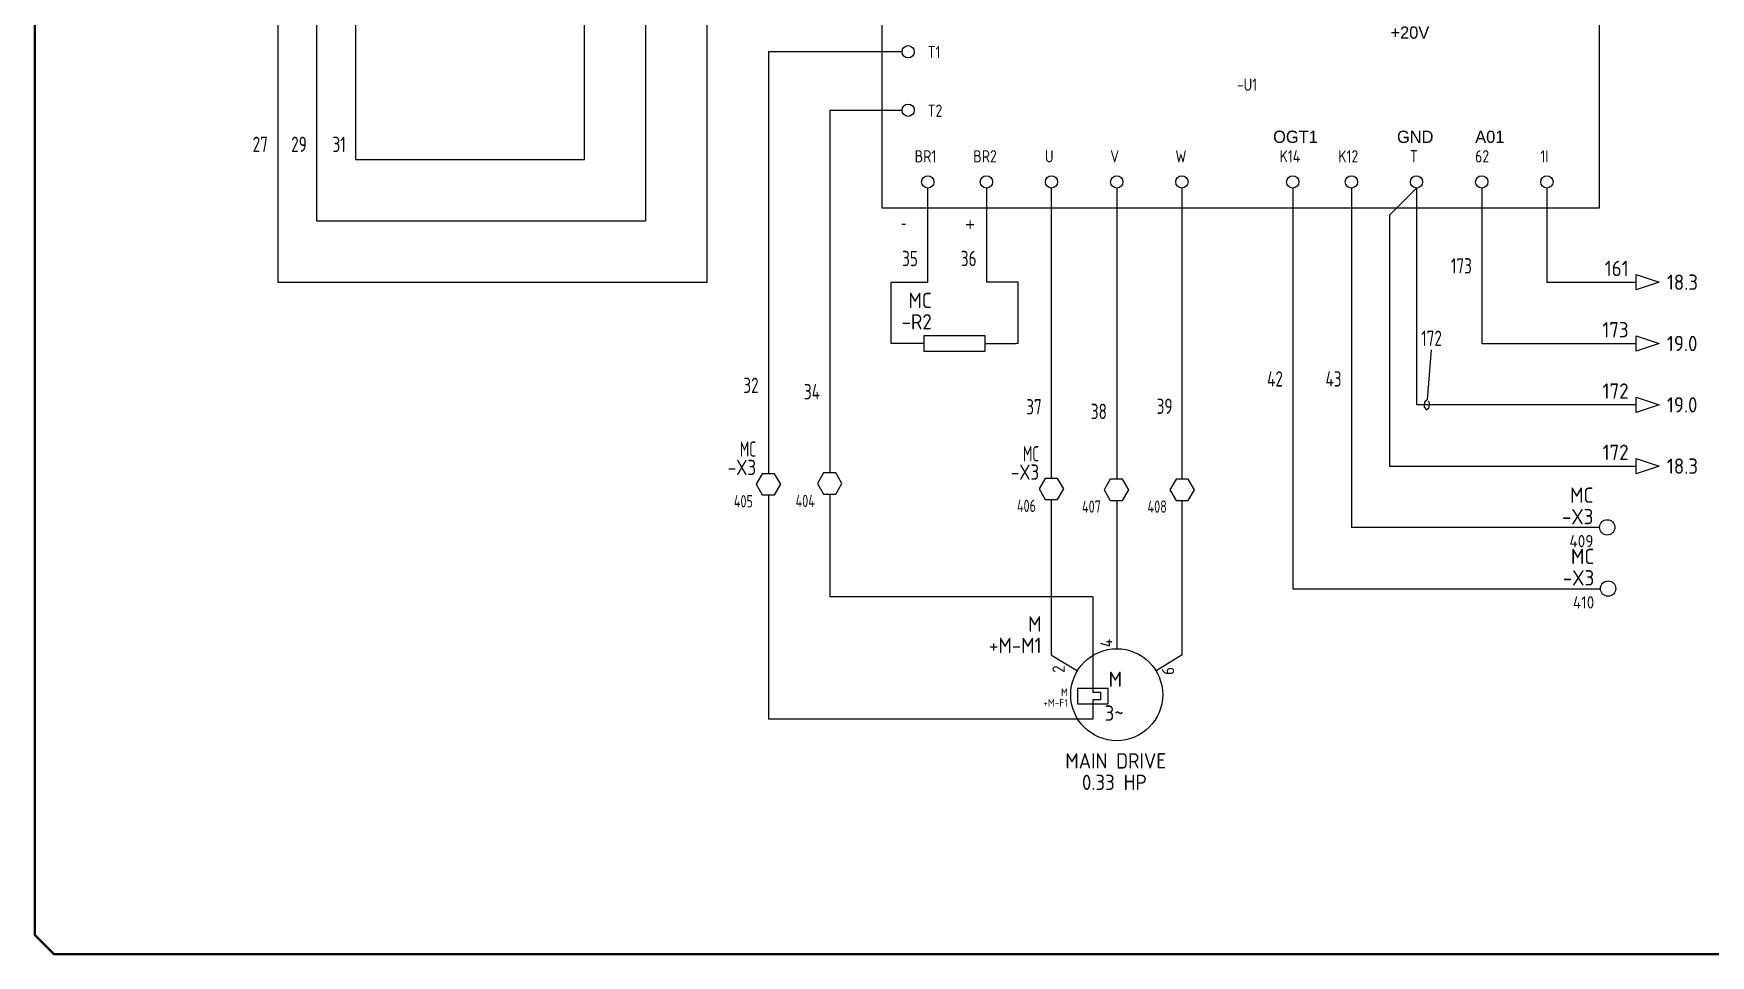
# Model space of a CAD drawing. Header units: millimetres. Extents: x 0 to 840, y 0 to 593.
# Drawn here: x 0 to 547, y 0 to 301 of the extents above; entities that cross this region are included whole.
import ezdxf
from ezdxf.enums import TextEntityAlignment as Align

# ---------------------------------------------------------------- set-up
doc = ezdxf.new("R2010")
doc.units = ezdxf.units.MM
doc.header["$LTSCALE"] = 10
doc.header["$MEASUREMENT"] = 0
for name, color, linetype in [('BLK_1.0mm^2', 7, 'Continuous'), ('DESC', 150, 'Continuous'), ('LOC', 8, 'Continuous'), ('MISC', 7, 'Continuous'), ('RED_1.0mm^2', 1, 'Continuous'), ('RED_2.5mm^2', 1, 'Continuous'), ('SYMS', 7, 'Continuous'), ('TAGS', 150, 'Continuous'), ('TERMS', 123, 'Continuous'), ('TITLE', 7, 'Continuous'), ('WHT_1.0mm^2', 7, 'Continuous'), ('WIRENO', 72, 'Continuous'), ('WIREREF', 52, 'Continuous'), ('XREF', 7, 'Continuous')]:
    doc.layers.add(name, color=color, linetype=linetype)
doc.styles.add('ITALIC', font='ITALIC')
doc.styles.add('SIMPLEX', font='simplex')
doc.styles.add('WD_IEC', font='isocp2.shx', dxfattribs={"width": 0.9, "height": 4})

# ---------------------------------------------------------------- blocks, each defined once
blk = doc.blocks.new('VDV1_19')
for p, q in [((8.94, 31.88), (5.94, 31.88)), ((6.44, 31.12), (8.44, 31.12)), ((6.94, 30.38), (7.94, 30.38))]:
    blk.add_line(p, q)
for centre in [(7.44, 36.12), (27.62, 36.12), (37.19, 36.12), (47.81, 36.12), (58.44, 36.12), (86.06, 36.12), (108.38, 36.12), (4.25, 25.5), (4.25, 15.94), (7.44, 4.25), (17, 4.25), (27.62, 4.25), (38.25, 4.25), (48.88, 4.25), (66.94, 4.25), (76.5, 4.25), (87.12, 4.25), (97.75, 4.25), (108.38, 4.25)]:
    blk.add_circle(centre, 1)
at = {"layer": 'SYMS'}
for p, q in [((0, 0), (0, 40.38)), ((0, 40.38), (116.88, 40.38)), ((116.88, 40.38), (116.88, 0)), ((7.44, 35.06), (7.44, 31.88)), ((116.88, 0), (0, 0))]:
    blk.add_line(p, q, dxfattribs=at)
at = {"style": 'WD_IEC', "flags": 1}
for tag, p, height in [('X4TERM04', (6.44, 36.12), 0.128), ('X2TERM04', (7.44, 37.12), 0.128), ('X2TERM01', (27.62, 37.12), 0.128), ('X2TERM02', (37.19, 37.12), 0.128), ('X2TERM03', (47.81, 37.12), 0.128), ('X2TERM05', (58.44, 37.12), 0.128), ('X2TERM06', (86.06, 37.12), 0.128), ('X2TERM07', (108.38, 37.12), 0.128), ('X1TERM07', (109.38, 36.12), 0.128), ('X4TERM08', (3.25, 25.5), 0.128), ('FAMILY', (50.54, 22.34), 0.01), ('CAT', (50.54, 22.34), 0.01), ('MFG', (50.54, 22.34), 0.01), ('ASSYCODE', (50.54, 22.34), 0.01), ('X4TERM09', (3.25, 15.94), 0.128), ('X4TERM10', (6.44, 4.25), 0.128), ('X8TERM10', (7.44, 3.25), 0.128), ('X8TERM11', (17, 3.25), 0.128), ('X8TERM12', (27.62, 3.25), 0.128), ('X8TERM13', (38.25, 3.25), 0.128), ('X8TERM14', (48.88, 3.25), 0.128), ('X8TERM15', (66.94, 3.25), 0.128), ('X8TERM16', (76.5, 3.25), 0.128), ('X8TERM17', (87.12, 3.25), 0.128), ('X8TERM18', (97.75, 3.25), 0.128), ('X8TERM19', (108.38, 3.25), 0.128), ('X1TERM19', (109.38, 4.25), 0.128)]:
    blk.add_attdef(tag, p, '', height=height, dxfattribs=at)
at = {"style": 'WD_IEC'}
for tag, p in [('TERM04', (8.67, 32.97)), ('TERM01', (26.56, 30.81)), ('TERM02', (36.12, 30.81)), ('TERM03', (46.75, 30.81)), ('TERM05', (57.38, 30.81)), ('TERM06', (85, 30.81)), ('TERM07', (107.31, 30.81)), ('TERM08', (7.44, 24.44)), ('DESC1', (121.12, 22.31)), ('DESC2', (121.12, 19.12)), ('TERM09', (7.44, 14.88)), ('INST', (121.12, 14.88)), ('LOC', (121.21, 12.08)), ('TERM10', (5.31, 7.44)), ('TERM11', (14.88, 7.44)), ('TERM12', (26.56, 7.44)), ('TERM13', (37.19, 7.44)), ('TERM14', (47.81, 7.44)), ('TERM15', (64.81, 7.44)), ('TERM16', (74.38, 7.44)), ('TERM17', (86.06, 7.44)), ('TERM18', (96.69, 7.44)), ('TERM19', (107.31, 7.44))]:
    blk.add_attdef(tag, p, '', height=2, dxfattribs=at)
blk.add_attdef('TAG1', text='', height=2, dxfattribs=at).set_placement((59.5, 19.12), align=Align.CENTER)
at = {"layer": 'SYMS'}
for s, p in [('+20V', (82.88, 27.62)), ('OGT1', (63.75, 10.62)), ('GND', (83.94, 10.62)), ('A01', (96.69, 10.62))]:
    blk.add_text(s, height=2, dxfattribs=at).set_placement(p)
blk = doc.blocks.new('HRE1')
for p, q in [((-5, 0), (-10, 0)), ((5, 0), (10, 0))]:
    blk.add_line(p, q)
blk.add_lwpolyline([(-5, -1.25), (5, -1.25), (5, 1.25), (-5, 1.25)], close=True)
at = {"style": 'WD_IEC'}
for tag, p in [('INST', (-7.5, 11.12)), ('LOC', (-7.5, 7.62)), ('TAG1', (-7.5, 4.12)), ('DESC1', (-7.5, -11.25)), ('DESC2', (-7.5, -14.75)), ('DESC3', (-7.5, -18.25))]:
    blk.add_attdef(tag, text='', height=2.5, dxfattribs=at).set_placement(p, align=Align.RIGHT)
for tag, p, height, flags in [('MFG', (7.42, 12.12), 1.5, 9), ('CAT', (7.42, 9.62), 1.5, 9), ('TERM01', (-10, 1), 2, 8), ('X4TERM01', (-10, 0), 0.32, 1), ('X1TERM02', (10, 0), 0.32, 1), ('ASSYCODE', (6, -2.75), 1, 1), ('FAMILY', (6, -4.25), 1, 1), ('CATDESC', (6, -5.75), 1, 1)]:
    blk.add_attdef(tag, p, '', height=height, dxfattribs=dict(at, flags=flags))
blk.add_attdef('RATING1', (7.42, 4.12), '', height=2.5, dxfattribs=at)
at = {"style": 'WD_IEC', "flags": 8}
blk.add_attdef('TERM02', text='', height=2, dxfattribs=at).set_placement((10, 1), align=Align.RIGHT)
at = {"lineweight": 15, "style": 'WD_IEC'}
blk.add_attdef('XREF', text='', height=2.5, dxfattribs=at).set_placement((-7.5, -7.5), align=Align.RIGHT)
blk = doc.blocks.new('VOL1')
for p, q in [((0, 7.5), (0, 1.25)), ((-5, 2.5), (-5, -2.5)), ((5, 2.5), (-5, 2.5)), ((0, 1.25), (2.5, 1.25)), ((2.5, 1.25), (2.5, -1.25)), ((5, -2.5), (5, 2.5)), ((-5, -2.5), (5, -2.5)), ((0, -1.25), (0, -7.5)), ((2.5, -1.25), (0, -1.25))]:
    blk.add_line(p, q)
at = {"style": 'WD_IEC'}
for tag, p in [('INST', (-6.5, 9)), ('LOC', (-6.5, 5.5)), ('RATING1', (-6.5, -2.5)), ('TAG1', (-6.5, 2)), ('XREF', (-6.5, -6.5)), ('DESC1', (-6.5, -10.35)), ('DESC3', (-6.5, -17.35)), ('DESC2', (-6.5, -13.85))]:
    blk.add_attdef(tag, text='', height=2.5, dxfattribs=at).set_placement(p, align=Align.RIGHT)
blk.add_attdef('TERM01', text='', height=2, rotation=90, dxfattribs=at).set_placement((-1, 7.5), align=Align.RIGHT)
at = {"style": 'WD_IEC', "flags": 1}
for tag, p, height in [('X2TERM01', (0, 7.5), 0.32), ('MFG', (2.75, 6.5), 1.5), ('CAT', (2.75, 4), 1.5), ('X4LINK', (-5, 0), 0.32), ('X1LINK', (5, 0), 0.32), ('ASSYCODE', (1, -4), 1), ('FAMILY', (1, -5.5), 1), ('X8TERM02', (0, -7.5), 0.32), ('CATDESC', (1, -7), 1)]:
    blk.add_attdef(tag, p, '', height=height, dxfattribs=at)
at = {"style": 'WD_IEC'}
blk.add_attdef('TERM02', (-1, -7.5), '', height=2, rotation=90, dxfattribs=at)
blk = doc.blocks.new('acade_title')
at = {"layer": 'TITLE', "const_width": 0.784}
blk.add_lwpolyline([(765.79, 7.07), (765.79, 586.36), (759.5, 592.64), (7.07, 592.64), (0.79, 586.36), (0.79, 7.07), (7.07, 0.79), (759.5, 0.79)], close=True, dxfattribs=at)
at = {"layer": 'TITLE', "color": 1, "style": 'ITALIC'}
for tag, height, p in [('TITLE#1', 3, (806.47, 85.58)), ('TITLE#2', 3, (806.47, 80.5)), ('TITLE#3', 3, (806.47, 75.41)), ('TITLE#4', 3, (806.47, 70.33)), ('DWG#', 4, (806.47, 20.76))]:
    blk.add_attdef(tag, text='', height=height, dxfattribs=at).set_placement(p, align=Align.CENTER)
at = {"layer": 'TITLE', "color": 1, "style": 'SIMPLEX'}
blk.add_attdef('CAD#', (772.63, 49.19), '', height=2.5, rotation=90, dxfattribs=at)
at = {"layer": 'TITLE', "color": 1}
for tag, p, height, style in [('ENGINEER', (783.37, 49.19), 2.5, 'ITALIC'), ('CHKDBY', (813.2, 49.2), 2.5, 'ITALIC'), ('JOB#', (789.06, 41.3), 2.5, 'SIMPLEX'), ('DRAWNBY', (814.95, 41.3), 2.5, 'ITALIC'), ('SCALE', (786.29, 33.76), 2.5, 'SIMPLEX'), ('DATE', (812.8, 33.76), 2.5, 'SIMPLEX'), ('SHTS', (815.9, 6.29), 4, 'ITALIC')]:
    blk.add_attdef(tag, p, '', height=height, dxfattribs=dict(at, style=style))
at = {"layer": 'TITLE', "color": 1, "style": 'ITALIC'}
blk.add_attdef('SH#', text='', height=4, dxfattribs=at).set_placement((799.54, 6.29), align=Align.RIGHT)
at = {"layer": 'TITLE', "color": 7, "flags": 9}
blk.add_attdef('WD_TB', (782.91, 0.79), '', height=3.14, dxfattribs=at)
blk = doc.blocks.new('WD_WNV')
at = {"linetype": 'Continuous', "style": 'WD_IEC', "width": 0.8}
blk.add_attdef('WIRENO', text='', height=2.5, dxfattribs=at).set_placement((-1.6, 0), align=Align.MIDDLE_RIGHT)
at = {"style": 'WD_IEC', "flags": 1}
for tag, p in [('W08USER', (-1, 0.375)), ('W04USER', (-1, 0.875)), ('W05USER', (-1, 0.75)), ('W09USER', (-1, 0.25)), ('W03USER', (-1, 1)), ('W06USER', (-1, 0.625)), ('W07USER', (-1, 0.5)), ('W02USER', (-1, 1.125)), ('W01USER', (-1, 1.25)), ('W10USER', (-1, 0.125))]:
    blk.add_attdef(tag, text='', height=0.08, dxfattribs=at).set_placement(p, align=Align.CENTER)
blk = doc.blocks.new('HA1S1')
blk.add_lwpolyline([(0, 1.25), (3.75, 0), (0, -1.25)], close=True)
at = {"style": 'WD_IEC'}
for tag, height, flags, p in [('WIRENO', 2.5, 8, (-1.25, 1)), ('SIGCODE', 1, 1, (5, 1.8))]:
    blk.add_attdef(tag, text='', height=height, dxfattribs=dict(at, flags=flags)).set_placement(p, align=Align.RIGHT)
at = {"style": 'WD_IEC', "flags": 1}
blk.add_attdef('X4TERM01', (0, 0), '', height=0.32, dxfattribs=at)
at = {"style": 'WD_IEC'}
blk.add_attdef('XREF', text='', height=2.5, dxfattribs=at).set_placement((5, 0), align=Align.MIDDLE_LEFT)
blk.add_attdef('DESC1', text='', height=2.5, dxfattribs=at).set_placement((-1.25, -1), align=Align.TOP_RIGHT)
blk = doc.blocks.new('WD_WNH')
at = {"linetype": 'Continuous', "style": 'WD_IEC', "width": 0.8}
blk.add_attdef('WIRENO', text='', height=2.5, dxfattribs=at).set_placement((0, 0.75), align=Align.CENTER)
at = {"style": 'WD_IEC', "flags": 1}
for tag, p in [('W08USER', (0, 0.375)), ('W04USER', (0, 0.875)), ('W05USER', (0, 0.75)), ('W09USER', (0, 0.25)), ('W03USER', (0, 1)), ('W06USER', (0, 0.625)), ('W07USER', (0, 0.5)), ('W02USER', (0, 1.125)), ('W01USER', (0, 1.25)), ('W10USER', (0, 0.125))]:
    blk.add_attdef(tag, text='', height=0.08, dxfattribs=at).set_placement(p, align=Align.CENTER)
blk = doc.blocks.new('VT0003')
for p, q in [((-1, 1.73), (-2, 0)), ((-2, 0), (-1, -1.73)), ((1, 1.73), (-1, 1.73)), ((2, 0), (1, 1.73)), ((1, -1.73), (2, 0)), ((-1, -1.73), (1, -1.73))]:
    blk.add_line(p, q)
at = {"style": 'WD_IEC', "width": 0.7}
for tag, p in [('INST', (-2, 7.5)), ('LOC', (-2, 4.5))]:
    blk.add_attdef(tag, text='', height=2.5, dxfattribs=at).set_placement(p, align=Align.RIGHT)
at = {"linetype": 'Continuous', "style": 'WD_IEC'}
for tag, height, width, flags, p in [('TAGSTRIP', 2.5, 0.9, 8, (-2, 1.5)), ('MFG', 0.25, 0.8, 1, (-2, -2.5)), ('ASSYCODE', 0.25, 0.8, 1, (-2, -3.5)), ('CAT', 0.25, 0.8, 1, (-2, -3))]:
    blk.add_attdef(tag, text='', height=height, dxfattribs=dict(at, width=width, flags=flags)).set_placement(p, align=Align.RIGHT)
at = {"linetype": 'Continuous', "style": 'WD_IEC', "width": 0.8, "flags": 8}
blk.add_attdef('TERM01', text='', height=2, dxfattribs=at).set_placement((0, 0), align=Align.MIDDLE_CENTER)
at = {"style": 'WD_IEC', "flags": 1}
for tag, p, height in [('X4TERM01', (-2, 0), 0.256), ('X4TERMDESC01', (-1.88, -0.37), 0.4), ('X2TERM01', (0, 1.73), 0.256), ('X2TERMDESC01', (0.15, 1.21), 0.4), ('X2PIN01', (0.52, 1.34), 0.4), ('X1PIN01', (1.39, 0.26), 0.4), ('X1TERMDESC01', (1.88, -0.39), 0.4), ('X1TERM01', (2, 0), 0.256), ('X4PIN01', (-1.82, -0.6), 0.4), ('X8TERM01', (0, -1.73), 0.256), ('X8TERMDESC01', (0, -2.11), 0.4), ('X8PIN01', (0.41, -1.54), 0.4), ('LINKTERM', (1.52, -1.15), 0.4), ('STRIPSEQ', (2.52, -3.93), 0.4)]:
    blk.add_attdef(tag, p, '', height=height, dxfattribs=at)
blk = doc.blocks.new('HT0002')
blk.add_circle((0, 0), 1.25)
at = {"style": 'WD_IEC', "flags": 1}
for tag, p, height in [('ASSYCODE', (2.75, 10.75), 1), ('CATDESC', (2.75, 9.25), 1), ('MFG', (2.75, 7.25), 1.5), ('CAT', (2.75, 4.75), 1.5), ('X4TERM01', (-1.25, 0), 0.32), ('X4PIN01', (-1.25, 1), 0.4), ('X4TERMDESC01', (-1.25, 0.5), 0.4), ('X2TERM01', (0, 1.25), 0.32), ('X2PIN01', (0, 2.25), 0.4), ('X2TERMDESC01', (0, 1.75), 0.4), ('X8PIN01', (0, -0.25), 0.4), ('X1TERM01', (1.25, 0), 0.32), ('X1PIN01', (1.25, 1), 0.4), ('X1TERMDESC01', (1.25, 0.5), 0.4), ('X8TERM01', (0, -1.25), 0.32), ('X8TERMDESC01', (0, -0.75), 0.4), ('STRIPSEQ', (0, -3), 0.4), ('LINKTERM', (0, -2), 0.4)]:
    blk.add_attdef(tag, p, '', height=height, dxfattribs=at)
at = {"style": 'WD_IEC'}
for tag, p in [('INST', (-2.25, 7.5)), ('LOC', (-2.25, 4))]:
    blk.add_attdef(tag, text='', height=2.5, dxfattribs=at).set_placement(p, align=Align.RIGHT)
at = {"style": 'WD_IEC', "flags": 8}
for tag, height, p in [('TAGSTRIP', 2.5, (-2.25, 0.5)), ('TERM01', 2, (-2.25, -3.25))]:
    blk.add_attdef(tag, text='', height=height, dxfattribs=at).set_placement(p, align=Align.RIGHT)
blk = doc.blocks.new('VMO13')
blk.add_circle((0, 0), 7.5)
at = {"style": 'WD_IEC'}
for tag, p in [('INST', (-15.5, 12.75)), ('LOC', (-15.5, 9.25)), ('TAG1', (-15.5, 5.75)), ('DESC1', (-15.5, 1.5)), ('DESC2', (-15.5, -2)), ('DESC3', (-15.5, -5.5)), ('RATING1', (-15.5, -9)), ('RATING2', (-15.5, -12.5)), ('RATING3', (-15.5, -16))]:
    blk.add_attdef(tag, text='', height=2.5, dxfattribs=at).set_placement(p, align=Align.RIGHT)
blk.add_attdef('TERM02', (-0.69, 7.75), '', height=2, rotation=90, dxfattribs=at)
at = {"style": 'WD_IEC', "flags": 1}
for tag, p, height in [('MFG', (12.75, 9), 1.5), ('X2TERM02', (0, 7.5), 0.32), ('CAT', (12.75, 6.5), 1.5), ('X0TERM01', (-6.4, 3.9), 0.32), ('X0TERM03', (6.4, 3.9), 0.32), ('X4LINK', (-7.5, 0), 0.32), ('X1LINK', (7.5, 0), 0.32), ('X8TERM04', (0, -7.5), 0.32), ('ASSYCODE', (1, -9), 1), ('FAMILY', (1, -10.5), 1), ('CATDESC', (1, -12), 1)]:
    blk.add_attdef(tag, p, '', height=height, dxfattribs=at)
at = {"style": 'WD_IEC'}
for tag, p in [('TERM01', (-7.35, 4.34)), ('TERM03', (9.35, 4.53)), ('TERM04', (-0.59, -7.92))]:
    blk.add_attdef(tag, text='', height=2, rotation=90, dxfattribs=at).set_placement(p, align=Align.RIGHT)
for tag, p in [('M', (-0.22, 1.27)), ('3~', (-0.12, -3.73))]:
    blk.add_attdef(tag, text='', height=2.5, dxfattribs=at).set_placement(p, align=Align.CENTER)
at = {"lineweight": 15, "style": 'WD_IEC'}
blk.add_attdef('XREF', text='', height=2.5, dxfattribs=at).set_placement((-15.5, -19.5), align=Align.RIGHT)

msp = doc.modelspace()

# ---------------------------------------------------------------- linework, layer by layer
at = {"layer": 'BLK_1.0mm^2'}
for p, q in [((472.56, 250.69), (472.56, 200)), ((493.81, 250.69), (493.81, 220)), ((493.81, 220), (522.95, 220)), ((472.56, 200), (522.95, 200))]:
    msp.add_line(p, q, dxfattribs=at)
at = {"layer": 'RED_1.0mm^2'}
for p, q in [((283.56, 295.19), (240, 295.19)), ((240, 295.19), (240, 157.54)), ((283.56, 276.06), (260, 276.06)), ((260, 276.06), (260, 157.82)), ((451.31, 250.69), (442.47, 241.85)), ((442.47, 241.85), (442.47, 160)), ((442.47, 160), (522.95, 160)), ((240, 150.61), (240, 77.52)), ((260, 150.9), (260, 117.36)), ((345.72, 117.36), (260, 117.36)), ((345.72, 117.36), (345.72, 92.52)), ((345.72, 77.52), (240, 77.52))]:
    msp.add_line(p, q, dxfattribs=at)
at = {"layer": 'RED_2.5mm^2'}
for p, q in [((180, 260), (180, 400)), ((200, 240), (200, 380)), ((220, 220), (220, 360)), ((80, 309.94), (80, 220)), ((92.7, 310), (92.7, 240)), ((105.4, 309.94), (105.4, 260)), ((105.4, 260), (180, 260)), ((291.94, 220), (291.94, 250.69)), ((311.06, 250.69), (311.06, 220)), ((332.31, 156.03), (332.31, 250.69)), ((353.56, 250.69), (353.56, 155.77)), ((374.95, 155.77), (374.95, 250.69)), ((410.94, 250.69), (410.94, 120)), ((430.06, 250.69), (430.06, 139.99)), ((92.7, 240), (200, 240)), ((80, 220), (220, 220)), ((280, 200), (280, 220)), ((280, 220), (291.94, 220)), ((321.41, 220), (311.06, 220)), ((321.41, 200), (321.41, 220)), ((280.7, 200), (280, 200)), ((321.41, 200), (320.7, 200)), ((332.31, 98.4), (332.31, 149.1)), ((353.56, 148.85), (353.56, 100.45)), ((374.95, 98.49), (374.95, 148.85)), ((510.98, 139.99), (430.06, 139.99)), ((410.94, 120), (511.26, 120.01)), ((374.95, 98.49), (366.37, 93.26)), ((332.31, 98.4), (340.75, 93.26))]:
    msp.add_line(p, q, dxfattribs=at)
at = {"layer": 'WHT_1.0mm^2'}
for p in [(451.31, 250.69), (522.95, 180)]:
    msp.add_line(p, (451.31, 180), dxfattribs=at)
at = {"layer": 'WIRENO'}
msp.add_lwpolyline([(456.08, 197.97), (454.78, 181.58), (453.93, 180.85), (453.8, 179.27), (454.53, 178.42), (455.38, 179.15), (455.51, 180.73), (455.14, 181.15)], dxfattribs=at)

# ---------------------------------------------------------------- block references
msp.add_blockref('acade_title', (0, 0))
at = {"layer": 'SYMS'}
ref = msp.add_blockref('VDV1_19', (277.06, 244.19), dxfattribs=dict(at, xscale=2, yscale=2, zscale=2))
ref.add_attrib('LOC', 'MC', (512.68, 326.42), dxfattribs={"layer": 'LOC', "height": 4, "style": 'WD_IEC', "width": 0.9})
ref.add_attrib('TERM19', '1I', (491.69, 259.06), dxfattribs={"layer": 'TERMS', "height": 4, "style": 'WD_IEC', "width": 0.9})
ref.add_attrib('TERM18', '62', (470.44, 259.06), dxfattribs={"layer": 'TERMS', "height": 4, "style": 'WD_IEC', "width": 0.9})
ref.add_attrib('TERM17', 'T', (449.19, 259.06), dxfattribs={"layer": 'TERMS', "height": 4, "style": 'WD_IEC', "width": 0.9})
ref.add_attrib('TERM16', 'K12', (425.81, 259.06), dxfattribs={"layer": 'TERMS', "height": 4, "style": 'WD_IEC', "width": 0.9})
ref.add_attrib('TERM15', 'K14', (406.69, 259.06), dxfattribs={"layer": 'TERMS', "height": 4, "style": 'WD_IEC', "width": 0.9})
ref.add_attrib('TERM14', 'W', (372.69, 259.06), dxfattribs={"layer": 'TERMS', "height": 4, "style": 'WD_IEC', "width": 0.9})
ref.add_attrib('TERM13', 'V', (351.44, 259.06), dxfattribs={"layer": 'TERMS', "height": 4, "style": 'WD_IEC', "width": 0.9})
ref.add_attrib('TERM12', 'U', (330.19, 259.06), dxfattribs={"layer": 'TERMS', "height": 4, "style": 'WD_IEC', "width": 0.9})
ref.add_attrib('TERM11', 'BR2', (306.81, 259.06), dxfattribs={"layer": 'TERMS', "height": 4, "style": 'WD_IEC', "width": 0.9})
ref.add_attrib('TERM10', 'BR1', (287.69, 259.06), dxfattribs={"layer": 'TERMS', "height": 4, "style": 'WD_IEC', "width": 0.9})
ref.add_attrib('TERM09', 'T2', (291.94, 273.94), dxfattribs={"layer": 'TERMS', "height": 4, "style": 'WD_IEC', "width": 0.9})
ref.add_attrib('TERM08', 'T1', (291.94, 293.06), dxfattribs={"layer": 'TERMS', "height": 4, "style": 'WD_IEC', "width": 0.9})
ref.add_attrib('TERM07', 'E1', (491.69, 305.81), dxfattribs={"layer": 'TERMS', "height": 4, "style": 'WD_IEC', "width": 0.9})
ref.add_attrib('TERM06', '20', (447.06, 305.81), dxfattribs={"layer": 'TERMS', "height": 4, "style": 'WD_IEC', "width": 0.9})
ref.add_attrib('TERM05', '28', (391.81, 305.81), dxfattribs={"layer": 'TERMS', "height": 4, "style": 'WD_IEC', "width": 0.9})
ref.add_attrib('TERM03', 'L3', (370.56, 305.81), dxfattribs={"layer": 'TERMS', "height": 4, "style": 'WD_IEC', "width": 0.9})
ref.add_attrib('TERM02', 'L2', (349.31, 305.81), dxfattribs={"layer": 'TERMS', "height": 4, "style": 'WD_IEC', "width": 0.9})
ref.add_attrib('TERM01', 'L1', (330.19, 305.81), dxfattribs={"layer": 'TERMS', "height": 4, "style": 'WD_IEC', "width": 0.9})
ref.add_attrib('TERM04', 'GND', (294.4, 310.13), dxfattribs={"layer": 'TERMS', "height": 4, "style": 'WD_IEC', "width": 0.9})
ref.add_attrib('TAG1', '-U1', dxfattribs={"layer": 'TAGS', "height": 4, "style": 'WD_IEC', "width": 0.9}).set_placement((396.06, 282.44), align=Align.CENTER)
ref = msp.add_blockref('HA1S1', (522.95, 220), dxfattribs=dict(at, xscale=2, yscale=2, zscale=2))
ref.add_attrib('WIRENO', '161', dxfattribs={"layer": 'WIREREF', "height": 5, "style": 'WD_IEC', "flags": 8}).set_placement((520.45, 222), align=Align.RIGHT)
ref.add_attrib('XREF', '18.3', dxfattribs={"layer": 'XREF', "height": 5, "style": 'WD_IEC'}).set_placement((532.95, 220), align=Align.MIDDLE_LEFT)
ref = msp.add_blockref('HRE1', (300.7, 200), dxfattribs=dict(at, xscale=2, yscale=2, zscale=2))
ref.add_attrib('TAG1', '-R2', dxfattribs={"layer": 'TAGS', "height": 5, "style": 'WD_IEC'}).set_placement((293.25, 204.58), align=Align.RIGHT)
ref.add_attrib('LOC', 'MC', dxfattribs={"layer": 'LOC', "height": 5, "style": 'WD_IEC'}).set_placement((293.25, 211.58), align=Align.RIGHT)
ref = msp.add_blockref('HA1S1', (522.95, 200), dxfattribs=dict(at, xscale=2, yscale=2, zscale=2))
ref.add_attrib('WIRENO', '173', dxfattribs={"layer": 'WIREREF', "height": 5, "style": 'WD_IEC', "flags": 8}).set_placement((520.45, 202), align=Align.RIGHT)
ref.add_attrib('XREF', '19.0', dxfattribs={"layer": 'XREF', "height": 5, "style": 'WD_IEC'}).set_placement((532.95, 200), align=Align.MIDDLE_LEFT)
ref = msp.add_blockref('HA1S1', (522.95, 180), dxfattribs=dict(at, xscale=2, yscale=2, zscale=2))
ref.add_attrib('WIRENO', '172', dxfattribs={"layer": 'WIREREF', "height": 5, "style": 'WD_IEC', "flags": 8}).set_placement((520.45, 182), align=Align.RIGHT)
ref.add_attrib('XREF', '19.0', dxfattribs={"layer": 'XREF', "height": 5, "style": 'WD_IEC'}).set_placement((532.95, 180), align=Align.MIDDLE_LEFT)
ref = msp.add_blockref('VT0003', (239.99, 154.08), dxfattribs=dict(at, xscale=2, yscale=2, zscale=2))
ref.add_attrib('TAGSTRIP', '-X3', dxfattribs={"layer": 'TAGS', "linetype": 'Continuous', "height": 5, "style": 'WD_IEC', "width": 0.9, "flags": 8}).set_placement((235.99, 157.08), align=Align.RIGHT)
ref.add_attrib('TERM01', '405', dxfattribs={"layer": 'TERMS', "linetype": 'Continuous', "height": 4, "style": 'WD_IEC', "width": 0.8, "flags": 8}).set_placement((231.84, 148.56), align=Align.MIDDLE_CENTER)
ref.add_attrib('LOC', 'MC', dxfattribs={"layer": 'LOC', "height": 5, "style": 'WD_IEC', "width": 0.7}).set_placement((235.99, 163.08), align=Align.RIGHT)
ref = msp.add_blockref('VT0003', (332.28, 152.56), dxfattribs=dict(at, xscale=2, yscale=2, zscale=2))
ref.add_attrib('TAGSTRIP', '-X3', dxfattribs={"layer": 'TAGS', "linetype": 'Continuous', "height": 5, "style": 'WD_IEC', "width": 0.9, "flags": 8}).set_placement((328.28, 155.56), align=Align.RIGHT)
ref.add_attrib('TERM01', '406', dxfattribs={"layer": 'TERMS', "linetype": 'Continuous', "height": 4, "style": 'WD_IEC', "width": 0.8, "flags": 8}).set_placement((324.13, 147.05), align=Align.MIDDLE_CENTER)
ref.add_attrib('LOC', 'MC', dxfattribs={"layer": 'LOC', "height": 5, "style": 'WD_IEC', "width": 0.7}).set_placement((328.28, 161.56), align=Align.RIGHT)
ref = msp.add_blockref('HA1S1', (522.95, 160), dxfattribs=dict(at, xscale=2, yscale=2, zscale=2))
ref.add_attrib('WIRENO', '172', dxfattribs={"layer": 'WIREREF', "height": 5, "style": 'WD_IEC', "flags": 8}).set_placement((520.45, 162), align=Align.RIGHT)
ref.add_attrib('XREF', '18.3', dxfattribs={"layer": 'XREF', "height": 5, "style": 'WD_IEC'}).set_placement((532.95, 160), align=Align.MIDDLE_LEFT)
ref = msp.add_blockref('VT0003', (259.97, 154.36), dxfattribs=dict(at, xscale=2, yscale=2, zscale=2))
ref.add_attrib('TERM01', '404', dxfattribs={"layer": 'TERMS', "linetype": 'Continuous', "height": 4, "style": 'WD_IEC', "width": 0.8, "flags": 8}).set_placement((252, 148.66), align=Align.MIDDLE_CENTER)
ref = msp.add_blockref('VT0003', (353.46, 152.31), dxfattribs=dict(at, xscale=2, yscale=2, zscale=2))
ref.add_attrib('TERM01', '407', dxfattribs={"layer": 'TERMS', "linetype": 'Continuous', "height": 4, "style": 'WD_IEC', "width": 0.8, "flags": 8}).set_placement((345.32, 146.8), align=Align.MIDDLE_CENTER)
ref = msp.add_blockref('VT0003', (374.89, 152.31), dxfattribs=dict(at, xscale=2, yscale=2, zscale=2))
ref.add_attrib('TERM01', '408', dxfattribs={"layer": 'TERMS', "linetype": 'Continuous', "height": 4, "style": 'WD_IEC', "width": 0.8, "flags": 8}).set_placement((366.75, 146.8), align=Align.MIDDLE_CENTER)
ref = msp.add_blockref('HT0002', (513.48, 140.04), dxfattribs=dict(at, xscale=2, yscale=2, zscale=2))
ref.add_attrib('TAGSTRIP', '-X3', dxfattribs={"layer": 'TAGS', "height": 5, "style": 'WD_IEC', "flags": 8}).set_placement((508.98, 141.04), align=Align.RIGHT)
ref.add_attrib('LOC', 'MC', dxfattribs={"layer": 'LOC', "height": 5, "style": 'WD_IEC'}).set_placement((508.98, 148.04), align=Align.RIGHT)
ref.add_attrib('TERM01', '409', dxfattribs={"layer": 'TERMS', "height": 4, "style": 'WD_IEC', "flags": 8}).set_placement((508.98, 133.54), align=Align.RIGHT)
ref = msp.add_blockref('HT0002', (513.76, 120.06), dxfattribs=dict(at, xscale=2, yscale=2, zscale=2))
ref.add_attrib('TAGSTRIP', '-X3', dxfattribs={"layer": 'TAGS', "height": 5, "style": 'WD_IEC', "flags": 8}).set_placement((509.26, 121.06), align=Align.RIGHT)
ref.add_attrib('LOC', 'MC', dxfattribs={"layer": 'LOC', "height": 5, "style": 'WD_IEC'}).set_placement((509.26, 128.06), align=Align.RIGHT)
ref.add_attrib('TERM01', '410', dxfattribs={"layer": 'TERMS', "height": 4, "style": 'WD_IEC', "flags": 8}).set_placement((509.26, 113.56), align=Align.RIGHT)
ref = msp.add_blockref('VMO13', (353.56, 85.45), dxfattribs=dict(at, xscale=2, yscale=2, zscale=2))
ref.add_attrib('M', 'M', dxfattribs={"layer": 'MISC', "height": 5, "style": 'WD_IEC'}).set_placement((353.11, 87.98), align=Align.CENTER)
ref.add_attrib('3~', '3~', dxfattribs={"layer": 'MISC', "height": 5, "style": 'WD_IEC'}).set_placement((352.72, 76.93), align=Align.CENTER)
ref.add_attrib('TERM03', '6', dxfattribs={"layer": 'TERMS', "height": 4, "rotation": 90, "style": 'WD_IEC'}).set_placement((372.26, 94.51), align=Align.RIGHT)
ref.add_attrib('TERM02', '4', (352.18, 100.95), dxfattribs={"layer": 'TERMS', "height": 4, "rotation": 90, "style": 'WD_IEC'})
ref.add_attrib('TERM01', '2', dxfattribs={"layer": 'TERMS', "height": 4, "rotation": 90, "style": 'WD_IEC'}).set_placement((336.6, 95.03), align=Align.RIGHT)
ref.add_attrib('DESC3', 'MAIN DRIVE', dxfattribs={"layer": 'DESC', "height": 5, "style": 'WD_IEC'}).set_placement((369.69, 61.37), align=Align.RIGHT)
ref.add_attrib('RATING1', '0.33 HP', dxfattribs={"layer": 'MISC', "height": 5, "style": 'WD_IEC'}).set_placement((363.38, 54.37), align=Align.RIGHT)
ref.add_attrib('LOC', 'M', dxfattribs={"layer": 'LOC', "height": 5, "style": 'WD_IEC'}).set_placement((329.04, 106.03), align=Align.RIGHT)
ref.add_attrib('TAG1', '+M-M1', dxfattribs={"layer": 'TAGS', "height": 5, "style": 'WD_IEC'}).set_placement((329.04, 99.03), align=Align.RIGHT)
ref = msp.add_blockref('VOL1', (345.72, 85.02), dxfattribs=at)
ref.add_attrib('TAG1', '+M-F1', dxfattribs={"layer": 'TAGS', "height": 2.5, "style": 'WD_IEC'}).set_placement((337.6, 81.51), align=Align.RIGHT)
ref.add_attrib('LOC', 'M', dxfattribs={"layer": 'LOC', "height": 2.5, "style": 'WD_IEC'}).set_placement((337.6, 85.01), align=Align.RIGHT)
at = {"layer": 'WIRENO'}
ref = msp.add_blockref('WD_WNV', (80, 264.97), dxfattribs=dict(at, xscale=2, yscale=2, zscale=2))
ref.add_attrib('WIRENO', '27', dxfattribs={"linetype": 'Continuous', "height": 5, "style": 'WD_IEC', "width": 0.8}).set_placement((76.8, 264.97), align=Align.MIDDLE_RIGHT)
ref = msp.add_blockref('WD_WNV', (92.7, 264.97), dxfattribs=dict(at, xscale=2, yscale=2, zscale=2))
ref.add_attrib('WIRENO', '29', dxfattribs={"linetype": 'Continuous', "height": 5, "style": 'WD_IEC', "width": 0.8}).set_placement((89.5, 264.97), align=Align.MIDDLE_RIGHT)
ref = msp.add_blockref('WD_WNV', (105.4, 264.97), dxfattribs=dict(at, xscale=2, yscale=2, zscale=2))
ref.add_attrib('WIRENO', '31', dxfattribs={"linetype": 'Continuous', "height": 5, "style": 'WD_IEC', "width": 0.8}).set_placement((102.2, 264.97), align=Align.MIDDLE_RIGHT)
ref = msp.add_blockref('WD_WNV', (291.94, 227.73), dxfattribs=dict(at, xscale=2, yscale=2, zscale=2))
ref.add_attrib('WIRENO', '35', dxfattribs={"linetype": 'Continuous', "height": 5, "style": 'WD_IEC', "width": 0.8}).set_placement((288.74, 227.73), align=Align.MIDDLE_RIGHT)
ref = msp.add_blockref('WD_WNV', (311.06, 227.73), dxfattribs=dict(at, xscale=2, yscale=2, zscale=2))
ref.add_attrib('WIRENO', '36', dxfattribs={"linetype": 'Continuous', "height": 5, "style": 'WD_IEC', "width": 0.8}).set_placement((307.86, 227.73), align=Align.MIDDLE_RIGHT)
ref = msp.add_blockref('WD_WNV', (472.56, 225.34), dxfattribs=dict(at, xscale=2, yscale=2, zscale=2))
ref.add_attrib('WIRENO', '173', dxfattribs={"linetype": 'Continuous', "height": 5, "style": 'WD_IEC', "width": 0.8}).set_placement((469.36, 225.34), align=Align.MIDDLE_RIGHT)
ref = msp.add_blockref('WD_WNH', (454.65, 180), dxfattribs=dict(at, xscale=2, yscale=2, zscale=2))
ref.add_attrib('WIRENO', '172', dxfattribs={"linetype": 'Continuous', "height": 5, "style": 'WD_IEC', "width": 0.8}).set_placement((456.2, 199.21), align=Align.CENTER)
ref = msp.add_blockref('WD_WNV', (240, 186.35), dxfattribs=dict(at, xscale=2, yscale=2, zscale=2))
ref.add_attrib('WIRENO', '32', dxfattribs={"linetype": 'Continuous', "height": 5, "style": 'WD_IEC', "width": 0.8}).set_placement((236.8, 186.35), align=Align.MIDDLE_RIGHT)
ref = msp.add_blockref('WD_WNV', (260, 184.29), dxfattribs=dict(at, xscale=2, yscale=2, zscale=2))
ref.add_attrib('WIRENO', '34', dxfattribs={"linetype": 'Continuous', "height": 5, "style": 'WD_IEC', "width": 0.8}).set_placement((256.8, 184.29), align=Align.MIDDLE_RIGHT)
ref = msp.add_blockref('WD_WNV', (410.94, 188.46), dxfattribs=dict(at, xscale=2, yscale=2, zscale=2))
ref.add_attrib('WIRENO', '42', dxfattribs={"linetype": 'Continuous', "height": 5, "style": 'WD_IEC', "width": 0.8}).set_placement((407.74, 188.46), align=Align.MIDDLE_RIGHT)
ref = msp.add_blockref('WD_WNV', (430.06, 188.46), dxfattribs=dict(at, xscale=2, yscale=2, zscale=2))
ref.add_attrib('WIRENO', '43', dxfattribs={"linetype": 'Continuous', "height": 5, "style": 'WD_IEC', "width": 0.8}).set_placement((426.86, 188.46), align=Align.MIDDLE_RIGHT)
ref = msp.add_blockref('WD_WNV', (332.31, 179.36), dxfattribs=dict(at, xscale=2, yscale=2, zscale=2))
ref.add_attrib('WIRENO', '37', dxfattribs={"linetype": 'Continuous', "height": 5, "style": 'WD_IEC', "width": 0.8}).set_placement((329.11, 179.36), align=Align.MIDDLE_RIGHT)
ref = msp.add_blockref('WD_WNV', (374.95, 179.53), dxfattribs=dict(at, xscale=2, yscale=2, zscale=2))
ref.add_attrib('WIRENO', '39', dxfattribs={"linetype": 'Continuous', "height": 5, "style": 'WD_IEC', "width": 0.8}).set_placement((371.75, 179.53), align=Align.MIDDLE_RIGHT)
ref = msp.add_blockref('WD_WNV', (353.56, 177.85), dxfattribs=dict(at, xscale=2, yscale=2, zscale=2))
ref.add_attrib('WIRENO', '38', dxfattribs={"linetype": 'Continuous', "height": 5, "style": 'WD_IEC', "width": 0.8}).set_placement((350.36, 177.85), align=Align.MIDDLE_RIGHT)

# ---------------------------------------------------------------- texts
at = {"layer": 'SYMS'}
for s, p in [('-', (283.2, 237.33)), ('+', (304.2, 236.84))]:
    msp.add_text(s, height=4, dxfattribs=at).set_placement(p)

doc.saveas('drawing.dxf')
